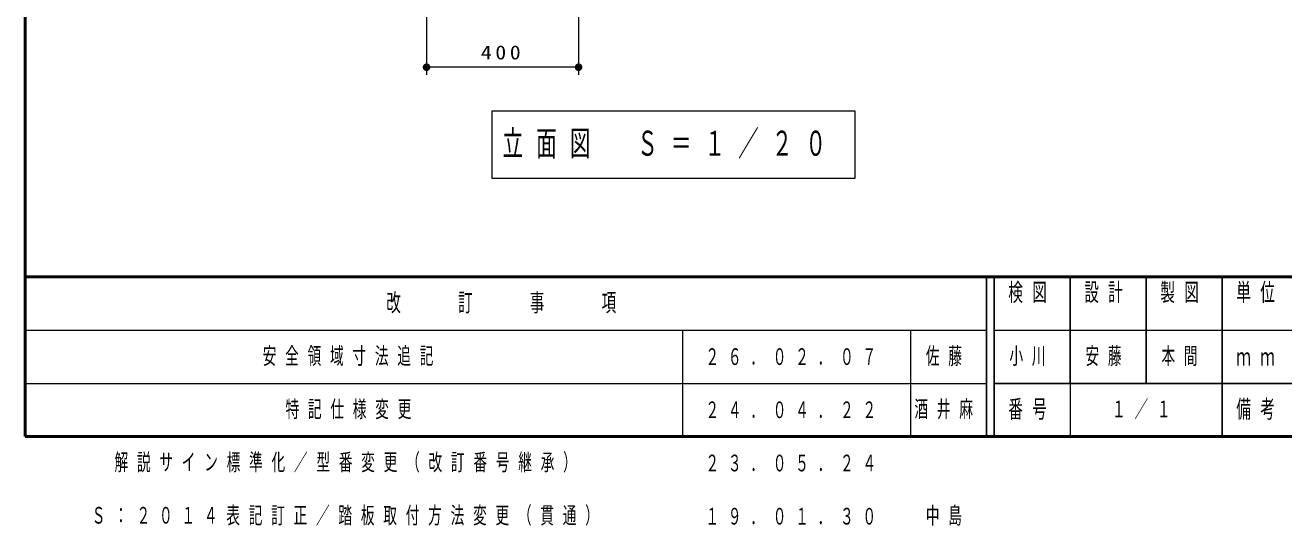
# Model space of a CAD drawing. Units: millimetres on the paper, scale 1:20. Extents: x -365 to 0, y -12 to 257.
# Drawn here: x -365 to -199.4, y -11.7 to 54.1 of the extents above; entities that cross this region are included whole.
import ezdxf

# ---------------------------------------------------------------- set-up
doc = ezdxf.new("R2010")
doc.units = ezdxf.units.MM
doc.layers.add('LY_1', color=7, linetype='Continuous', lineweight=25)
doc.layers.add('LY_8', color=7, linetype='Continuous', lineweight=13)
doc.layers.add('LY_3', color=7, linetype='Continuous')
doc.styles.add('ＭＳ ゴシック', font='')
doc.styles.get('ＭＳ ゴシック').set_extended_font_data('MS Gothic')

# ---------------------------------------------------------------- blocks, each defined once
blk = doc.blocks.new('filled_dot')
at = {"color": 0, "linetype": 'Continuous', "lineweight": -2, "const_width": 1.25}
blk.add_lwpolyline([(-0.625, 0, 1), (0.625, 0, 1)], format="xyb", close=True, dxfattribs=at)

msp = doc.modelspace()

# ---------------------------------------------------------------- linework, layer by layer
at = {"layer": 'LY_1', "lineweight": 13}
for p, q in [((-312.191, 63.829), (-312.191, 47.584)), ((-292.191, 63.829), (-292.191, 47.584)), ((-292.191, 48.584), (-312.191, 48.584)), ((-303.591, 42.792), (-303.591, 33.992)), ((-255.791, 42.792), (-303.591, 42.792)), ((-255.791, 33.992), (-255.791, 42.792)), ((-303.591, 33.992), (-255.791, 33.992))]:
    msp.add_line(p, q, dxfattribs=at)
at = {"layer": 'LY_8', "lineweight": 50}
for p, q in [((-365, 257), (-365, 0)), ((-365, 21), (0, 21)), ((-365, 0), (0, 0))]:
    msp.add_line(p, q, dxfattribs=at)
at = {"layer": 'LY_8', "color": 211, "lineweight": 25}
for p, q in [((-238.5, 21), (-238.5, 0)), ((-237.5, 21), (-237.5, 0)), ((-227.5, 21), (-227.5, 7)), ((-217.5, 21), (-217.5, 7)), ((-207.5, 21), (-207.5, 0)), ((-237.5, 7), (0, 7))]:
    msp.add_line(p, q, dxfattribs=at)
at = {"layer": 'LY_8'}
for p, q in [((-365, 14), (-238.5, 14)), ((-278.5, 14), (-278.5, 0)), ((-248.5, 14), (-248.5, 0)), ((-237.5, 14), (-182.5, 14)), ((-365, 7), (-238.5, 7)), ((-227.5, 7), (-227.5, 0))]:
    msp.add_line(p, q, dxfattribs=at)

# ---------------------------------------------------------------- block references
at = {"layer": 'LY_1', "lineweight": 13, "xscale": 0.4, "yscale": 0.4}
msp.add_blockref('filled_dot', (-312.191, 48.584), dxfattribs=at)
at = {"layer": 'LY_1', "lineweight": 13, "xscale": 0.4, "yscale": 0.4, "rotation": 180}
msp.add_blockref('filled_dot', (-292.191, 48.584), dxfattribs=at)

# ---------------------------------------------------------------- texts
at = {"layer": 'LY_1', "style": 'ＭＳ ゴシック'}
for s, insert, char_height, attachment_point in [('\\T1.33;\\W1.15;400', (-302.191, 49.584), 1.833, 8), ('\\T1.64;\\W0.6;立面図\u3000Ｓ＝１／２０', (-302.191, 38.392), 3.299, 4), ('\\T1.64;\\W0.6;安全領域寸法追記', (-333.75, 10.5), 2.199, 4), ('\\T1.64;\\W0.6;２６．０２．０７', (-275.5, 10.5), 2.199, 4), ('\\T1.64;\\W0.6;佐藤', (-246.5, 10.5), 2.199, 4), ('\\T1.64;\\W0.6;安藤', (-225.5, 10.5), 2.199, 4), ('\\T1.64;\\W0.6;特記仕様変更', (-330.75, 3.5), 2.199, 4), ('\\T1.64;\\W0.6;酒井麻', (-248, 3.5), 2.199, 4), ('\\T1.64;\\W0.6;２４．０４．２２', (-275.5, 3.5), 2.199, 4), ('\\T1.64;\\W0.6;解説サイン標準化／型番変更（改訂番号継承）', (-353.25, -3.5), 2.199, 4), ('\\T1.64;\\W0.6;２３．０５．２４', (-275.5, -3.5), 2.199, 4), ('\\T1.64;\\W0.6;Ｓ：２０１４表記訂正／踏板取付方法変更（貫通）', (-356.25, -10.5), 2.199, 4), ('\\T1.64;\\W0.6;１９．０１．３０', (-275.5, -10.5), 2.199, 4), ('\\T1.64;\\W0.6;中島', (-246.5, -10.5), 2.199, 4)]:
    msp.add_mtext(s, dxfattribs=dict(at, insert=insert, char_height=char_height, attachment_point=attachment_point))
at = {"layer": 'LY_3', "char_height": 2.199, "attachment_point": 4, "style": 'ＭＳ ゴシック'}
for s, insert in [('\\T1.64;\\W0.6;小川', (-235.5, 10.5)), ('\\T1.64;\\W0.6;本間', (-215.5, 10.5)), ('\\T1.64;\\W0.6;１／１', (-222, 3.5))]:
    msp.add_mtext(s, dxfattribs=dict(at, insert=insert))
at = {"layer": 'LY_8', "color": 4, "char_height": 2.346, "style": 'ＭＳ ゴシック'}
for s, insert, attachment_point in [('\\T1.64;\\W0.6;検図', (-232.5, 20.167), 2), ('\\T1.64;\\W0.6;設計', (-222.5, 20.167), 2), ('\\T1.64;\\W0.6;製図', (-212.5, 20.167), 2), ('\\T1.64;\\W0.6;単位', (-202.5, 20.167), 2), ('\\T1.64;\\W0.6;改\u3000\u3000訂\u3000\u3000事\u3000\u3000項', (-301.75, 17.5), 5), ('\\T1.64;\\W0.6;ｍｍ', (-202.5, 10.5), 5), ('\\T1.64;\\W0.6;番号', (-232.5, 3.5), 5), ('\\T1.64;\\W0.6;備考', (-202.5, 3.5), 5)]:
    msp.add_mtext(s, dxfattribs=dict(at, insert=insert, attachment_point=attachment_point))

doc.saveas('drawing.dxf')
